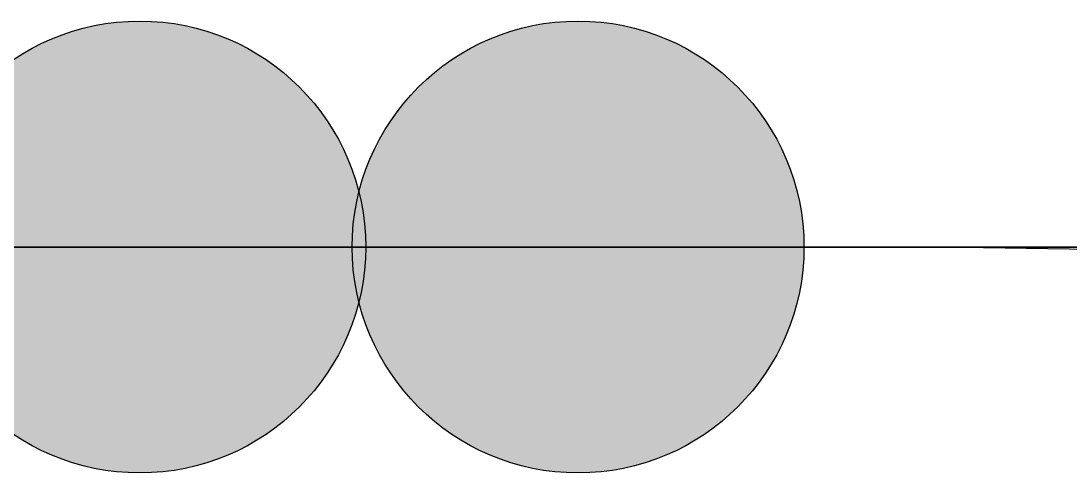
# Model space of a CAD drawing. Header units: millimetres. Extents: x -18594 to 273470, y -238787 to 48452.
# Drawn here: x 146255.4 to 146719.8, y -30050 to -29850 of the extents above; entities that cross this region are included whole.
import ezdxf

# ---------------------------------------------------------------- set-up
doc = ezdxf.new("R2010")
doc.units = ezdxf.units.MM
doc.layers.add('AM_BOR', color=4, linetype='Continuous', lineweight=25)
for name, color, linetype, true_color in [('Xref AGV layout$0$Ndc8_F_ExtraFast', 5, 'Continuous', 0x0000ff), ('Xref AGV layout$0$Ndc8_F_Fast', 5, 'Continuous', 0x0000ff), ('Xref AGV layout$0$Ndc8_F_Moderate', 5, 'Continuous', 0x0000ff), ('Xref AGV layout$0$Ndc8_InAdjust_Lane', 1, 'Continuous', 0xff0000), ('Xref AGV layout$0$Ndc8_InFix_HOP', 1, 'Continuous', 0xff0000), ('Xref AGV layout$0$Ndc8_OutFix_HOP', 5, 'Continuous', 0x0000ff), ('Xref AGV layout$0$Ndc8_Point', 7, 'Continuous', 0x000080), ('Xref AGV layout$0$Ndc8_R_Fast', 1, 'Continuous', 0xff0000)]:
    doc.layers.add(name, color=color, linetype=linetype, true_color=true_color)

# ---------------------------------------------------------------- blocks, each defined once
blk = doc.blocks.new('Xref AGV layout')
at = {"layer": 'Xref AGV layout$0$Ndc8_Point'}
h = blk.add_hatch(color=256, dxfattribs=at)
edge = h.paths.add_edge_path(flags=0)
edge.add_arc((146308, -29950), 100, 0, 360)
h = blk.add_hatch(color=256, dxfattribs=at)
edge = h.paths.add_edge_path(flags=0)
edge.add_arc((146502, -29950), 100, 0, 360)
at = {"layer": 'Xref AGV layout$0$Ndc8_F_ExtraFast'}
blk.add_lwpolyline([(146502, -29950), (146569, -29950), (146636, -29950), (146703, -29950), (146770, -29950)], dxfattribs=at)
at = {"layer": 'Xref AGV layout$0$Ndc8_F_Fast'}
blk.add_lwpolyline([(146502, -29950), (146559, -29950), (146615, -29950), (146672, -29950), (146729, -29951)], dxfattribs=at)
at = {"layer": 'Xref AGV layout$0$Ndc8_F_Moderate'}
blk.add_lwpolyline([(146308, -29950), (146502, -29950)], dxfattribs=at)
at = {"layer": 'Xref AGV layout$0$Ndc8_InAdjust_Lane'}
blk.add_lwpolyline([(146502, -29950), (146308, -29950)], dxfattribs=at)
at = {"layer": 'Xref AGV layout$0$Ndc8_InFix_HOP'}
blk.add_lwpolyline([(146308, -29950), (143908, -29950)], dxfattribs=at)
at = {"layer": 'Xref AGV layout$0$Ndc8_OutFix_HOP'}
blk.add_lwpolyline([(143908, -29950), (146308, -29950)], dxfattribs=at)
at = {"layer": 'Xref AGV layout$0$Ndc8_Point'}
for centre in [(146308, -29950), (146502, -29950)]:
    blk.add_circle(centre, 100, dxfattribs=at)
at = {"layer": 'Xref AGV layout$0$Ndc8_R_Fast'}
for points in [[(146736, -29950), (146658, -29950), (146580, -29950), (146502, -29950)], [(146800, -29950), (146701, -29950), (146601, -29950), (146502, -29950)]]:
    blk.add_lwpolyline(points, dxfattribs=at)

msp = doc.modelspace()

# ---------------------------------------------------------------- block references
at = {"layer": 'AM_BOR'}
msp.add_blockref('Xref AGV layout', (0, 0), dxfattribs=at)

doc.saveas('drawing.dxf')
